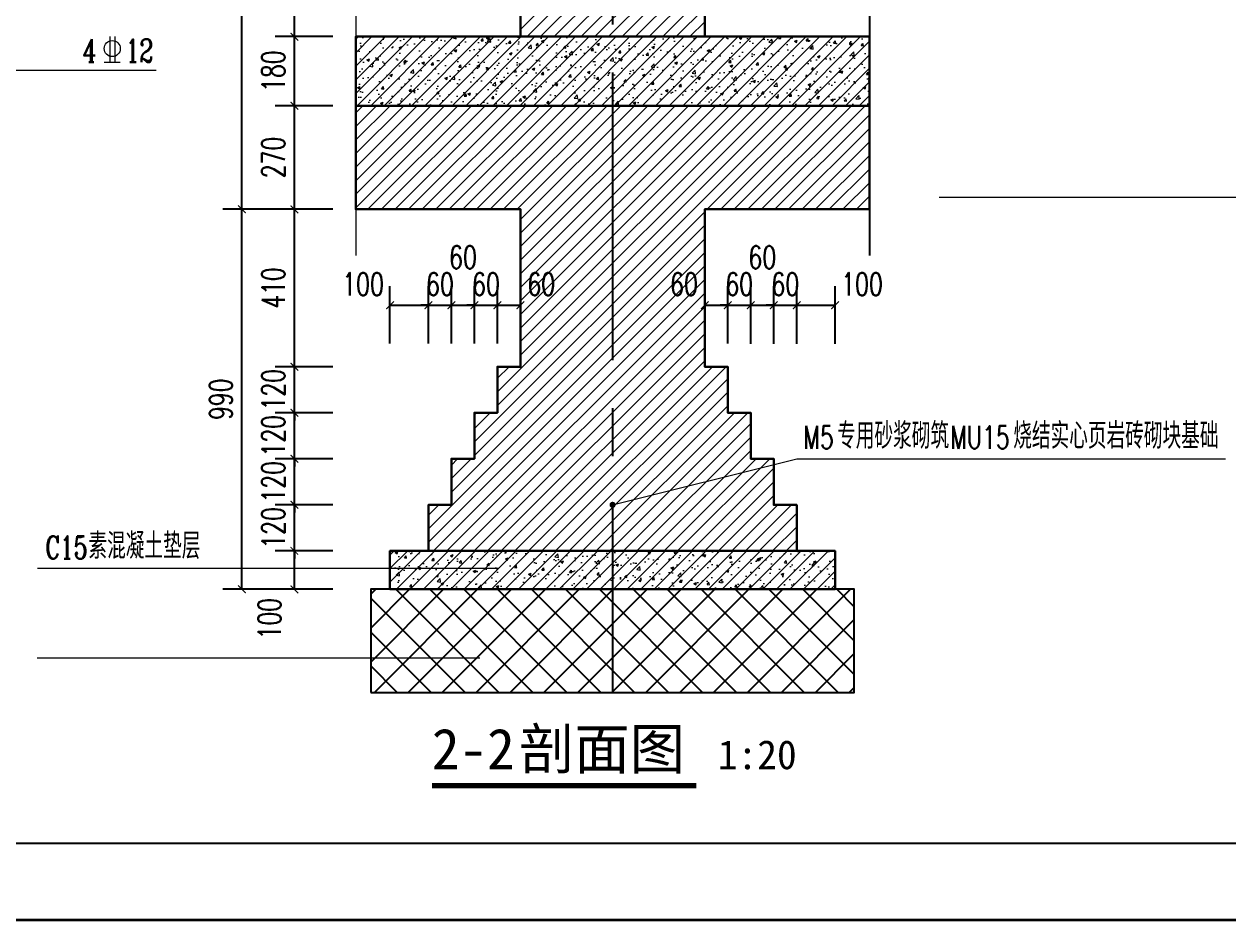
# Model space of a CAD drawing. Header units: millimetres. Extents: x 0 to 16820, y -11520 to 11880.
# Drawn here: x 3087 to 6224, y 0 to 2334 of the extents above; entities that cross this region are included whole.
import ezdxf
from ezdxf.enums import TextEntityAlignment as Align

# ---------------------------------------------------------------- set-up
doc = ezdxf.new("R2010")
doc.units = ezdxf.units.MM
doc.header["$LTSCALE"] = 1000
doc.linetypes.add('CENTER2', pattern=[1.125, 0.75, -0.125, 0.125, -0.125])
for name, color, linetype, lineweight in [('0-LA-剖断线', 2, 'Continuous', 30), ('0-LA-填充', 8, 'Continuous', 9), ('A-ANNO-DIMS', 3, 'Continuous', 13), ('DIM_LEAD', 3, 'Continuous', 13)]:
    doc.layers.add(name, color=color, linetype=linetype, lineweight=lineweight)
for name, color, linetype in [('DIM_SYMB', 3, 'Continuous'), ('DOTE', 8, 'CENTER2'), ('图框层', 7, 'Continuous')]:
    doc.layers.add(name, color=color, linetype=linetype)
doc.styles.add('_TCH_DIM', font='SIMPLEX', dxfattribs={"bigfont": 'GBCBIG'})
doc.styles.add('_TCH_DIM_T3', font='SIMPLEX', dxfattribs={"width": 0.705882, "bigfont": 'GBCBIG'})
doc.styles.add('_TCH_LABEL', font='COMPLEX', dxfattribs={"bigfont": 'GBCBIG'})
doc.styles.get("Standard").update_dxf_attribs({"font": ''})
doc.styles.add('宋体', font='', dxfattribs={"width": 0.8})
doc.styles.get('Standard').set_extended_font_data('SimSun')
doc.styles.get('宋体').set_extended_font_data('SimSun')
doc.dimstyles.new('_TCH_ARCH&&20', dxfattribs={"dimtxt": 59.5, "dimasz": 20, "dimexe": 50, "dimexo": 60, "dimgap": 25.25, "dimtad": 1, "dimdec": 0, "dimzin": 0, "dimdsep": 46, "dimtxsty": '_TCH_DIM_T3', "dimblk": 'ARCHTICK', "dimcen": 0.09, "dimclrt": 7, "dimazin": 2, "dimtfac": 1, "dimtdec": 0, "dimtix": 1, "dimtmove": 2, "dimatfit": 3, "dimfxl": 20, "dimtolj": 1, "dimtzin": 0, "dimarcsym": 0})

# ---------------------------------------------------------------- blocks, each defined once
blk = doc.blocks.new('JYHT-FRAME_NORMAL-7c40bc6b8ebf42d483e23fe8ae0242e0')
at = {"layer": '图框层', "color": 0, "linetype": 'Continuous'}
blk.add_line((25, 10), (831, 10), dxfattribs=at)
at = {"layer": '图框层', "color": 4, "lineweight": 35}
blk.add_line((0, 0), (841, 0), dxfattribs=at)
at = {"style": '宋体'}
blk.add_attdef('公章', text='', height=2.5, dxfattribs=at).set_placement((795.74, 211.72), align=Align.MIDDLE_CENTER)
at = {"layer": '图框层', "style": '宋体', "width": 0.8}
for tag, height, p in [('合作设计单位', 3, (796, 528)), ('节能章', 2.5, (795.74, 103.14))]:
    blk.add_attdef(tag, text='', height=height, dxfattribs=at).set_placement(p, align=Align.MIDDLE_CENTER)
at = {"layer": '图框层', "style": '宋体'}
for tag, p in [('接口确认章', (794.47, 491.41)), ('竣工图章', (794.47, 491.41)), ('造价咨询章', (795.43, 445.09)), ('出图章', (795.43, 445.09)), ('提交图纸章', (788.66, 395.82)), ('报审章', (788.66, 394.32)), ('规划报审章', (788.66, 338.77)), ('制图人', (793.5, 230.46)), ('设计人', (793.5, 223.48)), ('专业负责人', (793.5, 216.44)), ('设计主持人', (793.5, 209.46)), ('项目经理', (793.5, 202.45)), ('校对', (793.5, 195.46)), ('审核', (793.5, 188.46)), ('审定', (793.5, 181.44)), ('工程名称', (804.5, 72.96)), ('子项名称', (804.5, 58.96)), ('设计号', (787, 48.48)), ('专业', (822, 48.44)), ('图名', (804.5, 37.94)), ('图号', (804.5, 23.99)), ('阶段', (787, 13.46)), ('日期', (822, 13.45))]:
    blk.add_attdef(tag, text='', height=2.5, dxfattribs=at).set_placement(p, align=Align.MIDDLE_CENTER)
for tag, p in [('版号1', (769.51, 97.5)), ('版号1日期', (787.01, 97.5)), ('版号1内容', (804.46, 97.5)), ('版号1修改人', (822.01, 97.5)), ('版号2', (769.51, 90.5)), ('版号2日期', (787.01, 90.5)), ('版号2内容', (804.46, 90.5)), ('版号2修改人', (822.01, 90.5)), ('版号3', (769.51, 83.5)), ('版号3日期', (787.01, 83.5)), ('版号3内容', (804.46, 83.5)), ('版号3修改人', (822.01, 83.5))]:
    blk.add_attdef(tag, text='', height=2.5, dxfattribs=at).set_placement(p, align=Align.MIDDLE)
blk = doc.blocks.new('_ArchTick')
at = {"color": 0, "linetype": 'ByBlock', "const_width": 0.15}
blk.add_lwpolyline([(-0.5, -0.5), (0.5, 0.5)], dxfattribs=at)
blk = doc.blocks.new('*D342')
at = {"layer": 'A-ANNO-DIMS', "color": 0, "lineweight": -2, "transparency": 16777216}
for p, q in [((4860.5, 1501.5), (4860.5, 1651.5)), ((4920.5, 1501.5), (4920.5, 1651.5)), ((4860.5, 1601.5), (4920.5, 1601.5))]:
    blk.add_line(p, q, dxfattribs=at)
at = {"layer": 'Defpoints', "color": 0, "transparency": 16777216}
for p in [(4920.5, 1601.5), (4860.5, 1441.5), (4920.5, 1441.5)]:
    blk.add_point(p, dxfattribs=at)
at = {"layer": 'A-ANNO-DIMS', "color": 0, "lineweight": -2, "transparency": 16777216, "xscale": 20, "yscale": 20, "zscale": 20}
for p, rotation in [((4860.5, 1601.5), 179.9921092749741), ((4920.5, 1601.5), 359.9921092749742)]:
    blk.add_blockref('_ArchTick', p, dxfattribs=dict(at, rotation=rotation))
at = {"layer": 'A-ANNO-DIMS', "color": 7, "transparency": 16777216, "insert": (4806.5, 1656.5), "char_height": 59.5, "attachment_point": 5, "rotation": 359.9921, "style": '_TCH_DIM_T3'}
blk.add_mtext('\\A1;60', dxfattribs=at)
blk = doc.blocks.new('*D343')
at = {"layer": 'A-ANNO-DIMS', "color": 0, "lineweight": -2, "transparency": 16777216}
for p, q in [((4920.5, 1501.5), (4920.5, 1651.5)), ((4980.5, 1501.4), (4980.5, 1651.4)), ((4920.5, 1601.5), (4900.5, 1601.5)), ((4920.5, 1601.5), (4980.5, 1601.4)), ((4980.5, 1601.4), (5000.5, 1601.4))]:
    blk.add_line(p, q, dxfattribs=at)
at = {"layer": 'Defpoints', "color": 0, "transparency": 16777216}
for p in [(4980.5, 1601.4), (4920.5, 1441.5), (4980.5, 1441.4)]:
    blk.add_point(p, dxfattribs=at)
at = {"layer": 'A-ANNO-DIMS', "color": 0, "lineweight": -2, "transparency": 16777216, "xscale": 20, "yscale": 20, "zscale": 20}
for p, rotation in [((4920.5, 1601.5), 359.9921092749742), ((4980.5, 1601.4), 179.9921092749741)]:
    blk.add_blockref('_ArchTick', p, dxfattribs=dict(at, rotation=rotation))
at = {"layer": 'A-ANNO-DIMS', "color": 7, "transparency": 16777216, "insert": (4950.5, 1656.5), "char_height": 59.5, "attachment_point": 5, "rotation": 359.9921, "style": '_TCH_DIM_T3'}
blk.add_mtext('\\A1;60', dxfattribs=at)
blk = doc.blocks.new('*D344')
at = {"layer": 'A-ANNO-DIMS', "color": 0, "lineweight": -2, "transparency": 16777216}
for p, q in [((4980.5, 1501.4), (4980.5, 1651.4)), ((5040.5, 1501.4), (5040.5, 1651.4)), ((4980.5, 1601.4), (5040.5, 1601.4))]:
    blk.add_line(p, q, dxfattribs=at)
at = {"layer": 'Defpoints', "color": 0, "transparency": 16777216}
for p in [(5040.5, 1601.4), (4980.5, 1441.4), (5040.5, 1441.4)]:
    blk.add_point(p, dxfattribs=at)
at = {"layer": 'A-ANNO-DIMS', "color": 0, "lineweight": -2, "transparency": 16777216, "xscale": 20, "yscale": 20, "zscale": 20}
for p, rotation in [((4980.5, 1601.4), 179.9921092749741), ((5040.5, 1601.4), 359.9921092749742)]:
    blk.add_blockref('_ArchTick', p, dxfattribs=dict(at, rotation=rotation))
at = {"layer": 'A-ANNO-DIMS', "color": 7, "transparency": 16777216, "insert": (5010.5, 1726.4), "char_height": 59.5, "attachment_point": 5, "rotation": 359.9921, "style": '_TCH_DIM_T3'}
blk.add_mtext('\\A1;60', dxfattribs=at)
blk = doc.blocks.new('*D345')
at = {"layer": 'A-ANNO-DIMS', "color": 0, "lineweight": -2, "transparency": 16777216}
for p, q in [((5040.5, 1501.4), (5040.5, 1651.4)), ((5100.5, 1501.4), (5100.5, 1651.4)), ((5040.5, 1601.4), (5020.5, 1601.4)), ((5040.5, 1601.4), (5100.5, 1601.4)), ((5100.5, 1601.4), (5120.5, 1601.4))]:
    blk.add_line(p, q, dxfattribs=at)
at = {"layer": 'Defpoints', "color": 0, "transparency": 16777216}
for p in [(5100.5, 1601.4), (5040.5, 1441.4), (5100.5, 1441.4)]:
    blk.add_point(p, dxfattribs=at)
at = {"layer": 'A-ANNO-DIMS', "color": 0, "lineweight": -2, "transparency": 16777216, "xscale": 20, "yscale": 20, "zscale": 20}
for p, rotation in [((5040.5, 1601.4), 359.9921092749739), ((5100.5, 1601.4), 179.9921092749739)]:
    blk.add_blockref('_ArchTick', p, dxfattribs=dict(at, rotation=rotation))
at = {"layer": 'A-ANNO-DIMS', "color": 7, "transparency": 16777216, "insert": (5070.5, 1656.4), "char_height": 59.5, "attachment_point": 5, "rotation": 359.9921, "style": '_TCH_DIM_T3'}
blk.add_mtext('\\A1;60', dxfattribs=at)
blk = doc.blocks.new('*D346')
at = {"layer": 'A-ANNO-DIMS', "color": 0, "lineweight": -2, "transparency": 16777216}
for p, q in [((5100.5, 1501.4), (5100.5, 1651.4)), ((5200.4, 1501.4), (5200.4, 1651.4)), ((5100.5, 1601.4), (5200.4, 1601.4))]:
    blk.add_line(p, q, dxfattribs=at)
at = {"layer": 'Defpoints', "color": 0, "transparency": 16777216}
for p in [(5200.4, 1601.4), (5100.5, 1441.4), (5200.4, 1441.4)]:
    blk.add_point(p, dxfattribs=at)
at = {"layer": 'A-ANNO-DIMS', "color": 0, "lineweight": -2, "transparency": 16777216, "xscale": 20, "yscale": 20, "zscale": 20}
for p, rotation in [((5100.5, 1601.4), 179.9921092749743), ((5200.4, 1601.4), 359.9921092749743)]:
    blk.add_blockref('_ArchTick', p, dxfattribs=dict(at, rotation=rotation))
at = {"layer": 'A-ANNO-DIMS', "color": 7, "transparency": 16777216, "insert": (5270.4, 1656.4), "char_height": 59.5, "attachment_point": 5, "rotation": 359.9921, "style": '_TCH_DIM_T3'}
blk.add_mtext('\\A1;100', dxfattribs=at)
blk = doc.blocks.new('*D347')
at = {"layer": 'A-ANNO-DIMS', "color": 0, "lineweight": -2, "transparency": 16777216}
for p, q in [((4320.6, 1501.5), (4320.6, 1651.5)), ((4380.6, 1501.5), (4380.6, 1651.5)), ((4320.6, 1601.5), (4380.6, 1601.5))]:
    blk.add_line(p, q, dxfattribs=at)
at = {"layer": 'Defpoints', "color": 0, "transparency": 16777216}
for p in [(4380.6, 1601.5), (4320.6, 1441.5), (4380.6, 1441.5)]:
    blk.add_point(p, dxfattribs=at)
at = {"layer": 'A-ANNO-DIMS', "color": 0, "lineweight": -2, "transparency": 16777216, "xscale": 20, "yscale": 20, "zscale": 20, "rotation": 180}
blk.add_blockref('_ArchTick', (4320.6, 1601.5), dxfattribs=at)
at = {"layer": 'A-ANNO-DIMS', "color": 0, "lineweight": -2, "transparency": 16777216, "xscale": 20, "yscale": 20, "zscale": 20}
blk.add_blockref('_ArchTick', (4380.6, 1601.5), dxfattribs=at)
at = {"layer": 'A-ANNO-DIMS', "color": 7, "transparency": 16777216, "insert": (4434.6, 1656.5), "char_height": 59.5, "attachment_point": 5, "style": '_TCH_DIM_T3'}
blk.add_mtext('\\A1;60', dxfattribs=at)
blk = doc.blocks.new('*D348')
at = {"layer": 'A-ANNO-DIMS', "color": 0, "lineweight": -2, "transparency": 16777216}
for p, q in [((4260.6, 1501.5), (4260.6, 1651.5)), ((4320.6, 1501.5), (4320.6, 1651.5)), ((4260.6, 1601.5), (4240.6, 1601.5)), ((4260.6, 1601.5), (4320.6, 1601.5)), ((4320.6, 1601.5), (4340.6, 1601.5))]:
    blk.add_line(p, q, dxfattribs=at)
at = {"layer": 'Defpoints', "color": 0, "transparency": 16777216}
for p in [(4320.6, 1601.5), (4260.6, 1441.5), (4320.6, 1441.5)]:
    blk.add_point(p, dxfattribs=at)
at = {"layer": 'A-ANNO-DIMS', "color": 0, "lineweight": -2, "transparency": 16777216, "xscale": 20, "yscale": 20, "zscale": 20}
blk.add_blockref('_ArchTick', (4260.6, 1601.5), dxfattribs=at)
at = {"layer": 'A-ANNO-DIMS', "color": 0, "lineweight": -2, "transparency": 16777216, "xscale": 20, "yscale": 20, "zscale": 20, "rotation": 180}
blk.add_blockref('_ArchTick', (4320.6, 1601.5), dxfattribs=at)
at = {"layer": 'A-ANNO-DIMS', "color": 7, "transparency": 16777216, "insert": (4290.6, 1656.5), "char_height": 59.5, "attachment_point": 5, "style": '_TCH_DIM_T3'}
blk.add_mtext('\\A1;60', dxfattribs=at)
blk = doc.blocks.new('*D349')
at = {"layer": 'A-ANNO-DIMS', "color": 0, "lineweight": -2, "transparency": 16777216}
for p, q in [((4200.6, 1501.5), (4200.6, 1651.5)), ((4260.6, 1501.5), (4260.6, 1651.5)), ((4200.6, 1601.5), (4260.6, 1601.5))]:
    blk.add_line(p, q, dxfattribs=at)
at = {"layer": 'Defpoints', "color": 0, "transparency": 16777216}
for p in [(4260.6, 1601.5), (4200.6, 1441.5), (4260.6, 1441.5)]:
    blk.add_point(p, dxfattribs=at)
at = {"layer": 'A-ANNO-DIMS', "color": 0, "lineweight": -2, "transparency": 16777216, "xscale": 20, "yscale": 20, "zscale": 20, "rotation": 180}
blk.add_blockref('_ArchTick', (4200.6, 1601.5), dxfattribs=at)
at = {"layer": 'A-ANNO-DIMS', "color": 0, "lineweight": -2, "transparency": 16777216, "xscale": 20, "yscale": 20, "zscale": 20}
blk.add_blockref('_ArchTick', (4260.6, 1601.5), dxfattribs=at)
at = {"layer": 'A-ANNO-DIMS', "color": 7, "transparency": 16777216, "insert": (4230.6, 1726.5), "char_height": 59.5, "attachment_point": 5, "style": '_TCH_DIM_T3'}
blk.add_mtext('\\A1;60', dxfattribs=at)
blk = doc.blocks.new('*D350')
at = {"layer": 'A-ANNO-DIMS', "color": 0, "lineweight": -2, "transparency": 16777216}
for p, q in [((4140.6, 1501.5), (4140.6, 1651.5)), ((4200.6, 1501.5), (4200.6, 1651.5)), ((4140.6, 1601.5), (4120.6, 1601.5)), ((4140.6, 1601.5), (4200.6, 1601.5)), ((4200.6, 1601.5), (4220.6, 1601.5))]:
    blk.add_line(p, q, dxfattribs=at)
at = {"layer": 'Defpoints', "color": 0, "transparency": 16777216}
for p in [(4200.6, 1601.5), (4140.6, 1441.5), (4200.6, 1441.5)]:
    blk.add_point(p, dxfattribs=at)
at = {"layer": 'A-ANNO-DIMS', "color": 0, "lineweight": -2, "transparency": 16777216, "xscale": 20, "yscale": 20, "zscale": 20}
blk.add_blockref('_ArchTick', (4140.6, 1601.5), dxfattribs=at)
at = {"layer": 'A-ANNO-DIMS', "color": 0, "lineweight": -2, "transparency": 16777216, "xscale": 20, "yscale": 20, "zscale": 20, "rotation": 180}
blk.add_blockref('_ArchTick', (4200.6, 1601.5), dxfattribs=at)
at = {"layer": 'A-ANNO-DIMS', "color": 7, "transparency": 16777216, "insert": (4170.6, 1656.5), "char_height": 59.5, "attachment_point": 5, "style": '_TCH_DIM_T3'}
blk.add_mtext('\\A1;60', dxfattribs=at)
blk = doc.blocks.new('*D351')
at = {"layer": 'A-ANNO-DIMS', "color": 0, "lineweight": -2, "transparency": 16777216}
for p, q in [((4040.4, 1501.5), (4040.4, 1651.5)), ((4140.6, 1501.5), (4140.6, 1651.5)), ((4040.4, 1601.5), (4140.6, 1601.5))]:
    blk.add_line(p, q, dxfattribs=at)
at = {"layer": 'Defpoints', "color": 0, "transparency": 16777216}
for p in [(4140.6, 1601.5), (4040.4, 1441.5), (4140.6, 1441.5)]:
    blk.add_point(p, dxfattribs=at)
at = {"layer": 'A-ANNO-DIMS', "color": 0, "lineweight": -2, "transparency": 16777216, "xscale": 20, "yscale": 20, "zscale": 20, "rotation": 180}
blk.add_blockref('_ArchTick', (4040.4, 1601.5), dxfattribs=at)
at = {"layer": 'A-ANNO-DIMS', "color": 0, "lineweight": -2, "transparency": 16777216, "xscale": 20, "yscale": 20, "zscale": 20}
blk.add_blockref('_ArchTick', (4140.6, 1601.5), dxfattribs=at)
at = {"layer": 'A-ANNO-DIMS', "color": 7, "transparency": 16777216, "insert": (3970.4, 1656.5), "char_height": 59.5, "attachment_point": 5, "style": '_TCH_DIM_T3'}
blk.add_mtext('\\A1;100', dxfattribs=at)
blk = doc.blocks.new('A$C671D5DA0')
h = blk.add_hatch()
h.set_pattern_fill('ANSI37', color=256, scale=500)
h.set_pattern_definition([(45, (-124266.204, -28855.045), (-44.194174, 44.194174), []), (135, (-124266.204, -28855.045), (-44.194174, -44.194174), [])])
h.paths.add_polyline_path([(869.6, 0), (2129.5, 0), (2129.5, 268.7), (869.6, 268.7)])
blk.add_lwpolyline([(869.6, 0), (2129.5, 0), (2129.5, 268.7), (869.6, 268.7)], close=True)
at = {"layer": 'DIM_LEAD'}
blk.add_line((1153.9, 89.3), (0, 89.3), dxfattribs=at)
blk = doc.blocks.new('*D488')
at = {"layer": 'A-ANNO-DIMS', "color": 0, "lineweight": -2, "transparency": 16777216}
for p, q in [((3891.3, 2576.5), (3741.4, 2576.5)), ((3791.4, 2301.5), (3791.4, 2576.5)), ((3891.3, 2301.5), (3741.4, 2301.5))]:
    blk.add_line(p, q, dxfattribs=at)
at = {"layer": 'Defpoints', "color": 0, "transparency": 16777216}
for p in [(3791.4, 2576.5), (3951.3, 2576.5), (3951.3, 2301.5)]:
    blk.add_point(p, dxfattribs=at)
at = {"layer": 'A-ANNO-DIMS', "color": 0, "lineweight": -2, "transparency": 16777216, "xscale": 20, "yscale": 20, "zscale": 20}
for p, rotation in [((3791.4, 2576.5), 90), ((3791.4, 2301.5), 270)]:
    blk.add_blockref('_ArchTick', p, dxfattribs=dict(at, rotation=rotation))
at = {"layer": 'A-ANNO-DIMS', "color": 7, "transparency": 16777216, "insert": (3736.4, 2439), "char_height": 59.5, "attachment_point": 5, "rotation": 90, "style": '_TCH_DIM_T3'}
blk.add_mtext('\\A1;275', dxfattribs=at)
blk = doc.blocks.new('*D489')
at = {"layer": 'A-ANNO-DIMS', "color": 0, "lineweight": -2, "transparency": 16777216}
for p, q in [((3891.3, 2301.5), (3741.4, 2301.5)), ((3791.4, 2121.5), (3791.4, 2301.5)), ((3891.3, 2121.5), (3741.4, 2121.5))]:
    blk.add_line(p, q, dxfattribs=at)
at = {"layer": 'Defpoints', "color": 0, "transparency": 16777216}
for p in [(3791.4, 2301.5), (3951.3, 2301.5), (3951.3, 2121.5)]:
    blk.add_point(p, dxfattribs=at)
at = {"layer": 'A-ANNO-DIMS', "color": 0, "lineweight": -2, "transparency": 16777216, "xscale": 20, "yscale": 20, "zscale": 20}
for p, rotation in [((3791.4, 2301.5), 90), ((3791.4, 2121.5), 270)]:
    blk.add_blockref('_ArchTick', p, dxfattribs=dict(at, rotation=rotation))
at = {"layer": 'A-ANNO-DIMS', "color": 7, "transparency": 16777216, "insert": (3736.4, 2211.5), "char_height": 59.5, "attachment_point": 5, "rotation": 90, "style": '_TCH_DIM_T3'}
blk.add_mtext('\\A1;180', dxfattribs=at)
blk = doc.blocks.new('*D490')
at = {"layer": 'A-ANNO-DIMS', "color": 0, "lineweight": -2, "transparency": 16777216}
for p, q in [((3891.3, 2121.5), (3741.4, 2121.5)), ((3791.4, 1851.5), (3791.4, 2121.5)), ((3891.3, 1851.5), (3741.4, 1851.5))]:
    blk.add_line(p, q, dxfattribs=at)
at = {"layer": 'Defpoints', "color": 0, "transparency": 16777216}
for p in [(3791.4, 2121.5), (3951.3, 2121.5), (3951.3, 1851.5)]:
    blk.add_point(p, dxfattribs=at)
at = {"layer": 'A-ANNO-DIMS', "color": 0, "lineweight": -2, "transparency": 16777216, "xscale": 20, "yscale": 20, "zscale": 20}
for p, rotation in [((3791.4, 2121.5), 90), ((3791.4, 1851.5), 270)]:
    blk.add_blockref('_ArchTick', p, dxfattribs=dict(at, rotation=rotation))
at = {"layer": 'A-ANNO-DIMS', "color": 7, "transparency": 16777216, "insert": (3736.4, 1986.5), "char_height": 59.5, "attachment_point": 5, "rotation": 90, "style": '_TCH_DIM_T3'}
blk.add_mtext('\\A1;270', dxfattribs=at)
blk = doc.blocks.new('*D491')
at = {"layer": 'A-ANNO-DIMS', "color": 0, "lineweight": -2, "transparency": 16777216}
for p, q in [((3891.3, 1851.5), (3741.4, 1851.5)), ((3791.4, 1441.5), (3791.4, 1851.5)), ((3891.3, 1441.5), (3741.4, 1441.5))]:
    blk.add_line(p, q, dxfattribs=at)
at = {"layer": 'Defpoints', "color": 0, "transparency": 16777216}
for p in [(3791.4, 1851.5), (3951.3, 1851.5), (3951.3, 1441.5)]:
    blk.add_point(p, dxfattribs=at)
at = {"layer": 'A-ANNO-DIMS', "color": 0, "lineweight": -2, "transparency": 16777216, "xscale": 20, "yscale": 20, "zscale": 20}
for p, rotation in [((3791.4, 1851.5), 90), ((3791.4, 1441.5), 270)]:
    blk.add_blockref('_ArchTick', p, dxfattribs=dict(at, rotation=rotation))
at = {"layer": 'A-ANNO-DIMS', "color": 7, "transparency": 16777216, "insert": (3736.4, 1646.5), "char_height": 59.5, "attachment_point": 5, "rotation": 90, "style": '_TCH_DIM_T3'}
blk.add_mtext('\\A1;410', dxfattribs=at)
blk = doc.blocks.new('*D492')
at = {"layer": 'A-ANNO-DIMS', "color": 0, "lineweight": -2, "transparency": 16777216}
for p, q in [((3791.4, 1441.5), (3791.4, 1461.5)), ((3891.3, 1441.5), (3741.4, 1441.5)), ((3791.4, 1321.5), (3791.4, 1441.5)), ((3891.3, 1321.5), (3741.4, 1321.5)), ((3791.4, 1321.5), (3791.4, 1301.5))]:
    blk.add_line(p, q, dxfattribs=at)
at = {"layer": 'Defpoints', "color": 0, "transparency": 16777216}
for p in [(3791.4, 1441.5), (3951.3, 1441.5), (3951.3, 1321.5)]:
    blk.add_point(p, dxfattribs=at)
at = {"layer": 'A-ANNO-DIMS', "color": 0, "lineweight": -2, "transparency": 16777216, "xscale": 20, "yscale": 20, "zscale": 20}
for p, rotation in [((3791.4, 1441.5), 270), ((3791.4, 1321.5), 90)]:
    blk.add_blockref('_ArchTick', p, dxfattribs=dict(at, rotation=rotation))
at = {"layer": 'A-ANNO-DIMS', "color": 7, "transparency": 16777216, "insert": (3736.4, 1381.5), "char_height": 59.5, "attachment_point": 5, "rotation": 90, "style": '_TCH_DIM_T3'}
blk.add_mtext('\\A1;120', dxfattribs=at)
blk = doc.blocks.new('*D493')
at = {"layer": 'A-ANNO-DIMS', "color": 0, "lineweight": -2, "transparency": 16777216}
for p, q in [((3891.3, 1321.5), (3741.4, 1321.5)), ((3791.4, 1321.5), (3791.4, 1341.5)), ((3791.4, 1201.5), (3791.4, 1321.5)), ((3891.3, 1201.5), (3741.4, 1201.5)), ((3791.4, 1201.5), (3791.4, 1181.5))]:
    blk.add_line(p, q, dxfattribs=at)
at = {"layer": 'Defpoints', "color": 0, "transparency": 16777216}
for p in [(3791.4, 1321.5), (3951.3, 1321.5), (3951.3, 1201.5)]:
    blk.add_point(p, dxfattribs=at)
at = {"layer": 'A-ANNO-DIMS', "color": 0, "lineweight": -2, "transparency": 16777216, "xscale": 20, "yscale": 20, "zscale": 20}
for p, rotation in [((3791.4, 1321.5), 270), ((3791.4, 1201.5), 90)]:
    blk.add_blockref('_ArchTick', p, dxfattribs=dict(at, rotation=rotation))
at = {"layer": 'A-ANNO-DIMS', "color": 7, "transparency": 16777216, "insert": (3736.4, 1261.5), "char_height": 59.5, "attachment_point": 5, "rotation": 90, "style": '_TCH_DIM_T3'}
blk.add_mtext('\\A1;120', dxfattribs=at)
blk = doc.blocks.new('*D494')
at = {"layer": 'A-ANNO-DIMS', "color": 0, "lineweight": -2, "transparency": 16777216}
for p, q in [((3891.3, 1201.5), (3741.4, 1201.5)), ((3791.4, 1201.5), (3791.4, 1221.5)), ((3791.4, 1081.5), (3791.4, 1201.5)), ((3891.3, 1081.5), (3741.4, 1081.5)), ((3791.4, 1081.5), (3791.4, 1061.5))]:
    blk.add_line(p, q, dxfattribs=at)
at = {"layer": 'Defpoints', "color": 0, "transparency": 16777216}
for p in [(3791.4, 1201.5), (3951.3, 1201.5), (3951.3, 1081.5)]:
    blk.add_point(p, dxfattribs=at)
at = {"layer": 'A-ANNO-DIMS', "color": 0, "lineweight": -2, "transparency": 16777216, "xscale": 20, "yscale": 20, "zscale": 20}
for p, rotation in [((3791.4, 1201.5), 270), ((3791.4, 1081.5), 90)]:
    blk.add_blockref('_ArchTick', p, dxfattribs=dict(at, rotation=rotation))
at = {"layer": 'A-ANNO-DIMS', "color": 7, "transparency": 16777216, "insert": (3736.4, 1141.5), "char_height": 59.5, "attachment_point": 5, "rotation": 90, "style": '_TCH_DIM_T3'}
blk.add_mtext('\\A1;120', dxfattribs=at)
blk = doc.blocks.new('*D495')
at = {"layer": 'A-ANNO-DIMS', "color": 0, "lineweight": -2, "transparency": 16777216}
for p, q in [((3791.4, 1081.5), (3791.4, 1101.5)), ((3891.3, 1081.5), (3741.4, 1081.5)), ((3791.4, 961.5), (3791.4, 1081.5)), ((3891.3, 961.5), (3741.4, 961.5)), ((3791.4, 961.5), (3791.4, 941.5))]:
    blk.add_line(p, q, dxfattribs=at)
at = {"layer": 'Defpoints', "color": 0, "transparency": 16777216}
for p in [(3791.4, 1081.5), (3951.3, 1081.5), (3951.3, 961.5)]:
    blk.add_point(p, dxfattribs=at)
at = {"layer": 'A-ANNO-DIMS', "color": 0, "lineweight": -2, "transparency": 16777216, "xscale": 20, "yscale": 20, "zscale": 20}
for p, rotation in [((3791.4, 1081.5), 270), ((3791.4, 961.5), 90)]:
    blk.add_blockref('_ArchTick', p, dxfattribs=dict(at, rotation=rotation))
at = {"layer": 'A-ANNO-DIMS', "color": 7, "transparency": 16777216, "insert": (3736.4, 1021.5), "char_height": 59.5, "attachment_point": 5, "rotation": 90, "style": '_TCH_DIM_T3'}
blk.add_mtext('\\A1;120', dxfattribs=at)
blk = doc.blocks.new('*D496')
at = {"layer": 'A-ANNO-DIMS', "color": 0, "lineweight": -2, "transparency": 16777216}
for p, q in [((3891.3, 961.5), (3741.4, 961.5)), ((3791.4, 861.5), (3791.4, 961.5)), ((3891.3, 861.5), (3741.4, 861.5))]:
    blk.add_line(p, q, dxfattribs=at)
at = {"layer": 'Defpoints', "color": 0, "transparency": 16777216}
for p in [(3791.4, 961.5), (3951.3, 961.5), (3951.3, 861.5)]:
    blk.add_point(p, dxfattribs=at)
at = {"layer": 'A-ANNO-DIMS', "color": 0, "lineweight": -2, "transparency": 16777216, "xscale": 20, "yscale": 20, "zscale": 20}
for p, rotation in [((3791.4, 961.5), 90), ((3791.4, 861.5), 270)]:
    blk.add_blockref('_ArchTick', p, dxfattribs=dict(at, rotation=rotation))
at = {"layer": 'A-ANNO-DIMS', "color": 7, "transparency": 16777216, "insert": (3726.4, 784.8), "char_height": 59.5, "attachment_point": 5, "rotation": 90, "style": '_TCH_DIM_T3'}
blk.add_mtext('\\A1;100', dxfattribs=at)
blk = doc.blocks.new('*D518')
at = {"layer": 'A-ANNO-DIMS', "color": 0, "lineweight": -2, "transparency": 16777216}
for p, q in [((3792.5, 4111.5), (3604.8, 4111.5)), ((3654.8, 1851.5), (3654.8, 4111.5)), ((3792.5, 1851.5), (3604.8, 1851.5))]:
    blk.add_line(p, q, dxfattribs=at)
at = {"layer": 'Defpoints', "color": 0, "transparency": 16777216}
for p in [(3654.8, 4111.5), (3852.5, 4111.5), (3852.5, 1851.5)]:
    blk.add_point(p, dxfattribs=at)
at = {"layer": 'A-ANNO-DIMS', "color": 0, "lineweight": -2, "transparency": 16777216, "xscale": 20, "yscale": 20, "zscale": 20}
for p, rotation in [((3654.8, 4111.5), 90), ((3654.8, 1851.5), 270)]:
    blk.add_blockref('_ArchTick', p, dxfattribs=dict(at, rotation=rotation))
at = {"layer": 'A-ANNO-DIMS', "color": 7, "transparency": 16777216, "insert": (3599.8, 2981.5), "char_height": 59.5, "attachment_point": 5, "rotation": 90, "style": '_TCH_DIM_T3'}
blk.add_mtext('\\A1;2260', dxfattribs=at)
blk = doc.blocks.new('*D519')
at = {"layer": 'A-ANNO-DIMS', "color": 0, "lineweight": -2, "transparency": 16777216}
for p, q in [((3792.5, 1851.5), (3604.8, 1851.5)), ((3654.8, 861.5), (3654.8, 1851.5)), ((3792.5, 861.5), (3604.8, 861.5))]:
    blk.add_line(p, q, dxfattribs=at)
at = {"layer": 'Defpoints', "color": 0, "transparency": 16777216}
for p in [(3654.8, 1851.5), (3852.5, 1851.5), (3852.5, 861.5)]:
    blk.add_point(p, dxfattribs=at)
at = {"layer": 'A-ANNO-DIMS', "color": 0, "lineweight": -2, "transparency": 16777216, "xscale": 20, "yscale": 20, "zscale": 20}
for p, rotation in [((3654.8, 1851.5), 90), ((3654.8, 861.5), 270)]:
    blk.add_blockref('_ArchTick', p, dxfattribs=dict(at, rotation=rotation))
at = {"layer": 'A-ANNO-DIMS', "color": 7, "transparency": 16777216, "insert": (3599.8, 1356.5), "char_height": 59.5, "attachment_point": 5, "rotation": 90, "style": '_TCH_DIM_T3'}
blk.add_mtext('\\A1;990', dxfattribs=at)

msp = doc.modelspace()

# ---------------------------------------------------------------- hatches: boundary and pattern name
at = {"layer": '0-LA-填充'}
h = msp.add_hatch(dxfattribs=at)
h.set_pattern_fill('ANSI31', color=256, scale=200)
h.set_pattern_definition([(45, (-33049.56, -12730.303), (-17.67767, 17.67767), [])])
h.paths.add_polyline_path([(4850.56067, 4006.49015), (4850.56067, 3856.49015), (4860.56067, 3856.49015), (4860.56067, 4006.49015)], flags=16)
h.paths.add_polyline_path([(4850.56067, 2966.49015), (4850.56067, 2816.49015), (4860.56067, 2816.49015), (4860.56067, 2966.49015)], flags=17)
h.paths.add_polyline_path([(4380.56067, 2726.49015), (4860.56067, 2726.49015), (4860.56067, 2576.49015), (4380.56067, 2576.49015), (4380.56067, 2301.49015), (4860.56067, 2301.49015), (4860.56067, 4111.49015), (4380.56067, 4111.49015), (4380.56067, 4006.49015), (4850.56067, 4006.49015), (4850.56067, 3856.49015), (4380.56067, 3856.49015), (4380.56067, 2966.49015), (4850.56067, 2966.49015), (4850.56067, 2816.49015), (4380.56067, 2816.49015)])
h.paths.add_polyline_path([(4860.56067, 2726.49015), (4860.56067, 2576.49015)])
h.paths.add_polyline_path([(4140.56067, 961.49015), (4140.56067, 1081.49015), (4200.56067, 1081.49015), (4200.56067, 1201.49015), (4260.56067, 1201.49015), (4260.56067, 1321.49015), (4320.56067, 1321.49015), (4320.56067, 1441.49015), (4380.56067, 1441.49015), (4380.56067, 1851.49015), (3951.41565, 1851.49015), (3951.41565, 2121.49015), (5289.70568, 2121.49015), (5289.70568, 1851.49015), (4860.56067, 1851.49015), (4860.48056, 1441.46468), (4920.48056, 1441.45642), (4920.46403, 1321.45642), (4980.46403, 1321.44816), (4980.44751, 1201.44816), (5040.44751, 1201.43989), (5040.43098, 1081.43989), (5100.43098, 1081.43163), (5100.41446, 961.49015)])
h = msp.add_hatch(dxfattribs=at)
h.set_pattern_fill('钢筋混凝土', color=256, scale=10)
h.set_pattern_definition([(45, (4520.56, 2121.49), (-17.6777, 17.6777), []), (50, (4520.56, 2121.49), (71.726, -6.275), [7.5, -82.5]), (355, (4520.56, 2121.49), (-13.875, 75.219), [6, -66]), (100.451, (4526.54, 2120.97), (57.851, 68.944), [6.374, -70.114]), (46.184, (4520.56, 2141.49), (106.724, -16.552), [11.25, -123.75]), (96.636, (4529.45, 2140.11), (93.466, 97.412), [9.561, -105.171]), (351.184, (4520.56, 2141.49), (93.466, 97.412), [9, -99]), (21, (4530.56, 2136.49), (59.6907, -40.262), [7.5, -82.5]), (326, (4530.56, 2136.49), (24.3315, 72.515), [6, -66]), (71.451, (4535.535, 2133.135), (84.022, 32.253), [6.374, -70.114]), (37.5, (4520.56, 2121.49), (1.216, 33.2894), [0, -65.2, 0, -67, 0, -66.25]), (7.5, (4520.56, 2121.49), (26.307, 39.4412), [0, -38.2, 0, -63.7, 0, -25.25]), (327.5, (4498.26, 2121.49), (53.3822, -2.2555), [0, -25, 0, -78, 0, -103.5]), (317.5, (4488.26, 2121.49), (58.3186, 10.0105), [0, -32.5, 0, -51.8, 0, -73.5])])
h.paths.add_polyline_path([(3951.41565, 2121.49015), (5289.70568, 2121.49015), (5289.70568, 2301.49015), (3951.41565, 2301.49015)])
h = msp.add_hatch(dxfattribs=at)
h.set_pattern_fill('钢筋混凝土', color=256, scale=10)
h.set_pattern_definition([(45, (4163.414, 861.49), (-17.67767, 17.67767), []), (50, (4163.414, 861.49), (71.726, -6.2752), [7.5, -82.5]), (355, (4163.414, 861.49), (-13.875, 75.219), [6, -66]), (100.4514, (4169.39, 860.97), (57.851, 68.944), [6.374, -70.114]), (46.184, (4163.414, 881.49), (106.724, -16.552), [11.25, -123.75]), (96.636, (4172.31, 880.11), (93.466, 97.412), [9.561, -105.171]), (351.184, (4163.41, 881.49), (93.466, 97.412), [9, -99]), (21, (4173.414, 876.49), (59.6907, -40.262), [7.5, -82.5]), (326, (4173.414, 876.49), (24.3315, 72.515), [6, -66]), (71.4514, (4178.39, 873.135), (84.0223, 32.253), [6.374, -70.114]), (37.5, (4163.414, 861.49), (1.216, 33.2894), [0, -65.2, 0, -67, 0, -66.25]), (7.5, (4163.414, 861.49), (26.307, 39.4412), [0, -38.2, 0, -63.7, 0, -25.25]), (327.5, (4141.114, 861.49), (53.38224, -2.2555), [0, -25, 0, -78, 0, -103.5]), (317.5, (4131.114, 861.49), (58.3186, 10.0105), [0, -32.5, 0, -51.8, 0, -73.5])])
h.paths.add_polyline_path([(5200.34136, 861.49015), (5200.34136, 961.49015), (4040.41446, 961.49015), (4040.41446, 861.49015)])

# ---------------------------------------------------------------- linework, layer by layer
at = {"layer": '0-LA-剖断线'}
msp.add_line((4998.48756, 961.49015), (4208.48756, 961.49015), dxfattribs=at)
for points in [[(4860.56067, 4111.49015), (4860.56067, 2301.49015), (4380.56067, 2301.49015), (4380.56067, 4111.49015), (4860.56067, 4111.49015)], [(4380.56067, 1851.49015), (3951.41565, 1851.49015)], [(4860.56067, 1851.49015), (5289.70568, 1851.49015)], [(4208.48756, 961.49015), (5032.34135, 961.49015)]]:
    msp.add_lwpolyline(points, dxfattribs=at)
for points in [[(3951.41565, 2121.49015), (5289.70568, 2121.49015), (5289.70568, 2301.49015), (3951.41565, 2301.49015)], [(4140.56067, 961.49015), (4140.56067, 1081.49015), (4200.56067, 1081.49015), (4200.56067, 1201.49015), (4260.56067, 1201.49015), (4260.56067, 1321.49015), (4320.56067, 1321.49015), (4320.56067, 1441.49015), (4380.56067, 1441.49015), (4380.56067, 1851.49015), (3951.41565, 1851.49015), (3951.41565, 2121.49015), (5289.70568, 2121.49015), (5289.70568, 1851.49015), (4860.56067, 1851.49015), (4860.48056, 1441.46468), (4920.48056, 1441.45642), (4920.46403, 1321.45642), (4980.46403, 1321.44816), (4980.44751, 1201.44816), (5040.44751, 1201.43989), (5040.43098, 1081.43989), (5100.43098, 1081.43163), (5100.41446, 961.49015)], [(5200.34136, 861.49015), (5200.34136, 961.49015), (4040.41446, 961.49015), (4040.41446, 861.49015)]]:
    msp.add_lwpolyline(points, close=True, dxfattribs=at)
at = {"layer": 'A-ANNO-DIMS'}
msp.add_lwpolyline([(3951.41565, 4071.49015), (3951.41565, 2923.99015), (3993.41565, 2908.7034), (3909.41565, 2893.89194), (3951.41565, 2878.99015), (3951.41565, 1731.49015)], dxfattribs=at)
at = {"layer": 'DIM_LEAD', "color": 7}
for p, q in [((3310.49871, 2301.75555), (3310.49871, 2235.25555)), ((3323.09871, 2301.75555), (3323.09871, 2235.25555)), ((3295.79871, 2235.25555), (3337.79871, 2235.25555))]:
    msp.add_line(p, q, dxfattribs=at)
at = {"layer": 'DIM_LEAD'}
for p, q in [((2497.39929, 2214.25555), (3155.67509, 2214.25555)), ((3155.67509, 2214.25555), (3430.79871, 2214.25555)), ((4620.41446, 1081.49015), (5100.41446, 1201.43163)), ((5100.41446, 1201.43163), (6217.13964, 1201.43163)), ((3696.68649, 915.34099), (3121.75216, 915.34099)), ((4322.81455, 915.34099), (3696.68649, 915.34099))]:
    msp.add_line(p, q, dxfattribs=at)
at = {"layer": 'DIM_LEAD', "const_width": 8}
msp.add_lwpolyline([(4616.53378, 1080.52046, 1), (4624.29514, 1082.45985, 1)], format="xyb", close=True, dxfattribs=at)
at = {"layer": 'DIM_LEAD', "color": 7}
msp.add_circle((3316.79871, 2270.25555), 21, dxfattribs=at)
at = {"layer": 'DIM_SYMB'}
msp.add_lwpolyline([(5289.70568, 4071.49015), (5289.70568, 2923.99015), (5331.70568, 2908.7034), (5247.70568, 2893.89194), (5289.70568, 2878.99015), (5289.70568, 1731.49015)], dxfattribs=at)
at = {"layer": 'DIM_SYMB', "const_width": 14}
msp.add_lwpolyline([(4149.66963, 349.99745), (4838.68229, 349.99745)], dxfattribs=at)
at = {"layer": 'DOTE', "color": 1}
msp.add_lwpolyline([(4620.56067, 4458.27241), (4620.56067, 592.76538)], dxfattribs=at)

# ---------------------------------------------------------------- block references
at = {"xscale": 20, "yscale": 20, "zscale": 20}
msp.add_blockref('JYHT-FRAME_NORMAL-7c40bc6b8ebf42d483e23fe8ae0242e0', (0.03683, -0.00255), dxfattribs=at)
for p in [(5470.98082, 1792.76538), (3120.79807, 592.76538)]:
    msp.add_blockref('A$C671D5DA0', p)

# ---------------------------------------------------------------- texts
at = {"layer": 'DIM_LEAD', "color": 7, "width": 0.705882}
for s, style, p in [('4', '_TCH_LABEL', (3239.79871, 2235.25555)), ('12', '_TCH_LABEL', (3351.79871, 2235.25555)), ('M5', '_TCH_DIM', (5117.54389, 1227.6444)), ('MU15', '_TCH_DIM', (5500.43751, 1227.6444)), ('C15', '_TCH_LABEL', (3142.75216, 940.80908))]:
    msp.add_text(s, height=59.5, dxfattribs=dict(at, style=style)).set_placement(p)
at = {"layer": 'DIM_LEAD', "color": 7}
for s, height, style, p in [('专用砂浆砌筑', 67.51773, '_TCH_DIM', (5205.54389, 1227.6444)), ('烧结实心页岩砖砌块基础', 67.5177305, '_TCH_DIM', (5664.43751, 1227.6444)), ('素混凝土垫层', 67.51773, '_TCH_LABEL', (3254.75216, 940.80908))]:
    msp.add_text(s, height=height, dxfattribs=dict(at, style=style)).set_placement(p)
at = {"layer": 'DIM_SYMB', "color": 7}
for s, height, p in [('剖面图', 105.738397, (4376.50507, 392.76538)), ('2-2', 105.738397, (4149.66963, 392.76538)), ('1:20', 75.527426, (4894.68229, 392.76538))]:
    msp.add_text(s, height=height, dxfattribs=at).set_placement(p)

# ---------------------------------------------------------------- dimensions: what is measured, and where the dimension line sits
at = {"layer": 'A-ANNO-DIMS'}
for p1, p2, distance, picture, middle in [((3852.47702, 1851.49015), (3852.47702, 4111.52333), 197.71352, '*D518', (3599.76351, 2981.50674)), ((3951.32822, 2301.49015), (3951.32822, 2576.49015), 159.91257, '*D488', (3736.41565, 2438.99015)), ((3951.32822, 2121.49015), (3951.32822, 2301.49015), 159.91257, '*D489', (3736.41565, 2211.49015)), ((3951.32822, 1851.49015), (3951.32822, 2121.49015), 159.91257, '*D490', (3736.41565, 1986.49015)), ((3852.47702, 861.49015), (3852.47702, 1851.49015), 197.71352, '*D519', (3599.76351, 1356.49015)), ((3951.32822, 1441.49015), (3951.32822, 1851.49015), 159.91257, '*D491', (3736.41565, 1646.49015)), ((4140.56067, 1441.49015), (4200.56067, 1441.49015), 160, '*D350', (4170.56067, 1656.49015)), ((4260.56067, 1441.49015), (4320.56067, 1441.49015), 160, '*D348', (4290.56067, 1656.49015)), ((4920.48056, 1441.45642), (4980.48056, 1441.44815), 160, '*D343', (4950.51017, 1656.45228)), ((5040.48056, 1441.43989), (5100.48056, 1441.43163), 160, '*D345', (5070.51017, 1656.43576)), ((3951.32822, 1321.49015), (3951.32822, 1441.49015), 159.91257, '*D492', (3736.41565, 1381.49015)), ((3951.32822, 1201.49015), (3951.32822, 1321.49015), 159.91257, '*D493', (3736.41565, 1261.49015)), ((3951.32822, 1081.49015), (3951.32822, 1201.49015), 159.91257, '*D494', (3736.41565, 1141.49015)), ((3951.32822, 961.49015), (3951.32822, 1081.49015), 159.91257, '*D495', (3736.41565, 1021.49015))]:
    dim = msp.add_aligned_dim(p1=p1, p2=p2, distance=distance, dimstyle='_TCH_ARCH&&20', dxfattribs=at)
    dim.commit()
    dim.dimension.update_dxf_attribs({"geometry": picture, "text_midpoint": middle})
for base, p1, p2, angle, picture, middle in [((4260.56067, 1601.49015), (4200.56067, 1441.49015), (4260.56067, 1441.49015), 0, '*D349', (4230.56067, 1726.49015)), ((5040.50259, 1601.43989), (4980.48056, 1441.44815), (5040.48056, 1441.43989), 359.99210927, '*D344', (5010.51981, 1726.44402)), ((4140.56067, 1601.49015), (4040.41446, 1441.49015), (4140.56067, 1441.49015), 0, '*D351', (3970.41446, 1656.49015)), ((4380.56067, 1601.49015), (4320.56067, 1441.49015), (4380.56067, 1441.49015), 0, '*D347', (4434.56067, 1656.49015)), ((4920.5026, 1601.45641), (4860.48056, 1441.46468), (4920.48056, 1441.45642), 359.99210927, '*D342', (4806.51017, 1656.47211)), ((5200.42949, 1601.41786), (5100.48056, 1441.43163), (5200.40745, 1441.41787), 359.99210927, '*D346', (5270.43706, 1656.40822)), ((3791.41565, 961.49015), (3951.32822, 861.49015), (3951.32822, 961.49015), 90, '*D496', (3726.41565, 784.80052))]:
    dim = msp.add_linear_dim(base=base, p1=p1, p2=p2, angle=angle, dimstyle='_TCH_ARCH&&20', dxfattribs=at)
    dim.commit()
    dim.dimension.update_dxf_attribs({"geometry": picture, "text_midpoint": middle, "dimtype": 129})

doc.saveas('drawing.dxf')
